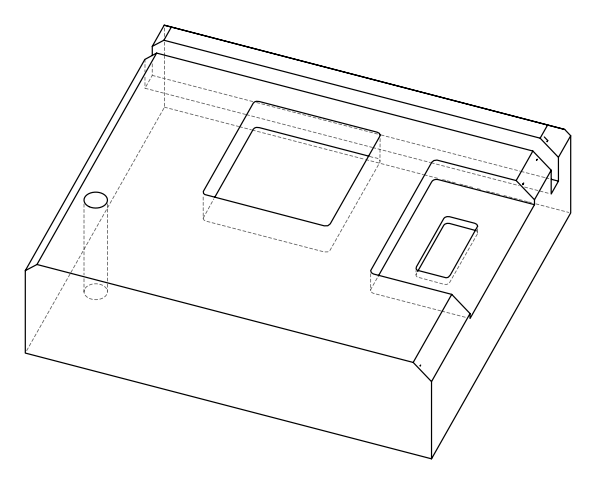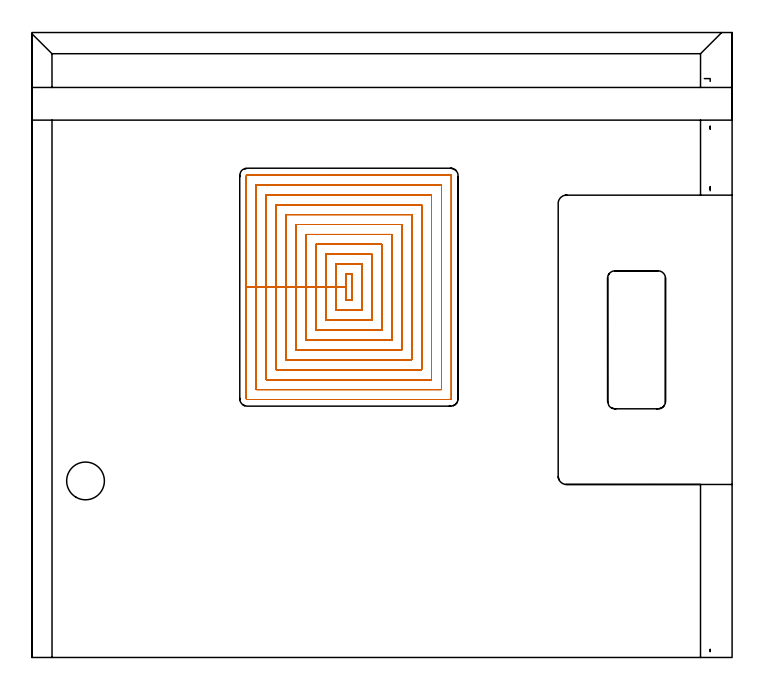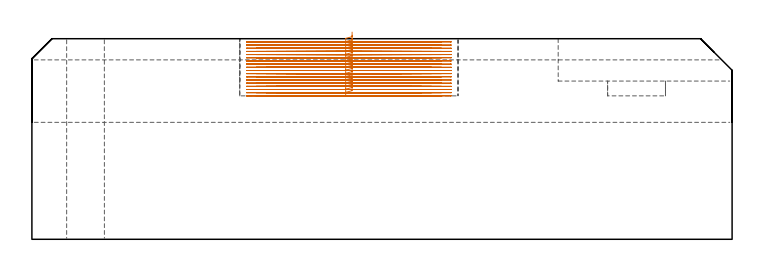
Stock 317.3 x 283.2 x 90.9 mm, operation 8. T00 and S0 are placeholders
(PLAN: 13 operations, 5 tool changes, 244.9 min)
(1 AREA_MILL | FG_CHAMFER_SURFACE | UGT0205_001 | 1.81 min | 4923 mm3)
(2 AREA_MILL_1 | FG_CHAMFER_SURFACE_1 | UGT0205_001 | 7.97 min | 10306 mm3)
(3 AREA_MILL_2 | FG_CHAMFER_SURFACE_2 | UGT0205_001 | 3.94 min | 8739 mm3)
(4 AREA_MILL_3 | FG_CHAMFER_SURFACE_3 | UGT0205_001 | 9.92 min | 14595 mm3)
(5 AREA_MILL_4 | FG_CHAMFER_SURFACE_4 | UGT0205_001 | 1.21 min | 2592 mm3)
(6 AREA_MILL_5 | FG_CHAMFER_SURFACE_5 | UGT0205_001 | 0.82 min | 968 mm3)
(7 MILL_RECTANGULAR_POCKET | POCKET_RECTANGULAR_STRAIGHT | NXT0201_008 | Follow Part, ap 1.5, ae 75% | 14.29 min | 42189 mm3)
(8 MILL_RECTANGULAR_POCKET_1 | POCKET_RECTANGULAR_STRAIGHT_1 | NXT0201_008 | Follow Part, ap 1.5, ae 75% | 85.88 min | 275939 mm3)
(9 MILL_SLOT | SLOT_PARTIAL_RECTANGULAR | NXT0201_008 | Follow Part, ap 1.5, ae 75% | 100.16 min | 165555 mm3)
(10 MILL_RECTANGULAR_SLOT | SLOT_RECTANGULAR | NXT0201_011 | Follow Part, ap 3, ae 75% | 18.06 min | 176289 mm3)
(11 SPOT_DRILL | STEP1HOLE | NXT0321_9005460120000 | 0.03 min | 5 mm3)
(12 DRILL_THROUGH_HOLE_INTO_CENTER | STEP1HOLE | NXT0301_065 | 0.39 min | 6287 mm3)
(13 DRILL_TO_ENLARGE_THROUGH_HOLE | STEP1HOLE | UGT0301_242 | 0.4 min | 14551 mm3)
(TOOL UGT0205_001 | Chamfer Mill 20 x 3 x 45 deg. | D20 FL50 Z2)
(TOOL NXT0201_008 | ENDMILL 6mm [2P460-0600-NA 1630] | D6 FL26 Z6)
(TOOL NXT0201_011 | ENDMILL 12mm [2P460-1200-NA 1630] | D12 FL38 Z6)
(TOOL NXT0321_9005460120000 | NC Spot Drill, 142deg, 12mm, Carbide, Uncoated | D12 PA142 FL30 Z2)
(TOOL NXT0301_065 | Carbide Drill 9.4mm [860.1-0940-075A1-MM 2214] | D9.4 PA140 FL98 Z2)
(TOOL UGT0301_242 | Twist Drill 17.1 mm | D17.1 PA118 FL130 Z2)
(OP 8 MILL_RECTANGULAR_POCKET_1)
G17 G21 G94 G90
T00 M6
G54
G17 G0 G90 X145.1 Y165.934 S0 M3
G43 Z100.9 H1
Z93.9
G94 G1 Y173.7 Z91.819 F250.
X142.2 Z91.042
Y167.8 Z89.461
Y161.9 F500.
X145.1
Y173.7
X142.2
Y167.8
X137.7
Y157.4
X149.6
Y178.2
X137.7
Y167.8
X133.2
Y152.9
X154.1
Y182.7
X133.2
Y167.8
X128.7
Y148.4
X158.6
Y187.2
X128.7
Y167.8
X124.2
Y143.9
X163.1
Y191.7
X124.2
Y167.8
X119.7
Y139.4
X167.6
Y196.2
X119.7
Y167.8
X115.2
Y134.9
X172.1
Y200.7
X115.2
Y167.8
X110.7
Y130.4
X176.6
Y205.2
X110.7
Y167.8
X106.2
Y125.9
X181.1
Y209.7
X106.2
Y167.8
X101.7
Y121.4
X185.6
Y214.2
X101.7
Y167.8
X97.2
Y117.2
G3 X97.5 Y116.9 R0.3
G1 X189.8
G3 X190.1 Y117.2 R0.3
G1 Y218.4
G3 X189.8 Y218.7 R0.3
G1 X97.5
G3 X97.2 Y218.4 R0.3
G1 Y167.8
Y166.8
G0 X145.1 Y165.934 Z92.461
G1 Y173.7 Z90.38 F250.
X142.2 Z89.603
Y167.8 Z88.022
Y161.9 F500.
X145.1
Y173.7
X142.2
Y167.8
X137.7
Y157.4
X149.6
Y178.2
X137.7
Y167.8
X133.2
Y152.9
X154.1
Y182.7
X133.2
Y167.8
X128.7
Y148.4
X158.6
Y187.2
X128.7
Y167.8
X124.2
Y143.9
X163.1
Y191.7
X124.2
Y167.8
X119.7
Y139.4
X167.6
Y196.2
X119.7
Y167.8
X115.2
Y134.9
X172.1
Y200.7
X115.2
Y167.8
X110.7
Y130.4
X176.6
Y205.2
X110.7
Y167.8
X106.2
Y125.9
X181.1
Y209.7
X106.2
Y167.8
X101.7
Y121.4
X185.6
Y214.2
X101.7
Y167.8
X97.2
Y117.2
G3 X97.5 Y116.9 R0.3
G1 X189.8
G3 X190.1 Y117.2 R0.3
G1 Y218.4
G3 X189.8 Y218.7 R0.3
G1 X97.5
G3 X97.2 Y218.4 R0.3
G1 Y167.8
Y166.8
G0 X145.1 Y165.934 Z91.022
G1 Y173.7 Z88.941 F250.
X142.2 Z88.164
Y167.8 Z86.583
Y161.9 F500.
X145.1
Y173.7
X142.2
Y167.8
X137.7
Y157.4
X149.6
Y178.2
X137.7
Y167.8
X133.2
Y152.9
X154.1
Y182.7
X133.2
Y167.8
X128.7
Y148.4
X158.6
Y187.2
X128.7
Y167.8
X124.2
Y143.9
X163.1
Y191.7
X124.2
Y167.8
X119.7
Y139.4
X167.6
Y196.2
X119.7
Y167.8
X115.2
Y134.9
X172.1
Y200.7
X115.2
Y167.8
X110.7
Y130.4
X176.6
Y205.2
X110.7
Y167.8
X106.2
Y125.9
X181.1
Y209.7
X106.2
Y167.8
X101.7
Y121.4
X185.6
Y214.2
X101.7
Y167.8
X97.2
Y117.2
G3 X97.5 Y116.9 R0.3
G1 X189.8
G3 X190.1 Y117.2 R0.3
G1 Y218.4
G3 X189.8 Y218.7 R0.3
G1 X97.5
G3 X97.2 Y218.4 R0.3
G1 Y167.8
Y166.8
G0 X145.1 Y165.934 Z89.583
G1 Y173.7 Z87.502 F250.
X142.2 Z86.725
Y167.8 Z85.144
Y161.9 F500.
X145.1
Y173.7
X142.2
Y167.8
X137.7
Y157.4
X149.6
Y178.2
X137.7
Y167.8
X133.2
Y152.9
X154.1
Y182.7
X133.2
Y167.8
X128.7
Y148.4
X158.6
Y187.2
X128.7
Y167.8
X124.2
Y143.9
X163.1
Y191.7
X124.2
Y167.8
X119.7
Y139.4
X167.6
Y196.2
X119.7
Y167.8
X115.2
Y134.9
X172.1
Y200.7
X115.2
Y167.8
X110.7
Y130.4
X176.6
Y205.2
X110.7
Y167.8
X106.2
Y125.9
X181.1
Y209.7
X106.2
Y167.8
X101.7
Y121.4
X185.6
Y214.2
X101.7
Y167.8
X97.2
Y117.2
G3 X97.5 Y116.9 R0.3
G1 X189.8
G3 X190.1 Y117.2 R0.3
G1 Y218.4
G3 X189.8 Y218.7 R0.3
G1 X97.5
G3 X97.2 Y218.4 R0.3
G1 Y167.8
Y166.8
G0 X145.1 Y165.934 Z88.144
G1 Y173.7 Z86.063 F250.
X142.2 Z85.286
Y167.8 Z83.705
Y161.9 F500.
X145.1
Y173.7
X142.2
Y167.8
X137.7
Y157.4
X149.6
Y178.2
X137.7
Y167.8
X133.2
Y152.9
X154.1
Y182.7
X133.2
Y167.8
X128.7
Y148.4
X158.6
Y187.2
X128.7
Y167.8
X124.2
Y143.9
X163.1
Y191.7
X124.2
Y167.8
X119.7
Y139.4
X167.6
Y196.2
X119.7
Y167.8
X115.2
Y134.9
X172.1
Y200.7
X115.2
Y167.8
X110.7
Y130.4
X176.6
Y205.2
X110.7
Y167.8
X106.2
Y125.9
X181.1
Y209.7
X106.2
Y167.8
X101.7
Y121.4
X185.6
Y214.2
X101.7
Y167.8
X97.2
Y117.2
G3 X97.5 Y116.9 R0.3
G1 X189.8
G3 X190.1 Y117.2 R0.3
G1 Y218.4
G3 X189.8 Y218.7 R0.3
G1 X97.5
G3 X97.2 Y218.4 R0.3
G1 Y167.8
Y166.8
G0 X145.1 Y165.934 Z86.705
G1 Y173.7 Z84.625 F250.
X142.2 Z83.847
Y167.8 Z82.267
Y161.9 F500.
X145.1
Y173.7
X142.2
Y167.8
X137.7
Y157.4
X149.6
Y178.2
X137.7
Y167.8
X133.2
Y152.9
X154.1
Y182.7
X133.2
Y167.8
X128.7
Y148.4
X158.6
Y187.2
X128.7
Y167.8
X124.2
Y143.9
X163.1
Y191.7
X124.2
Y167.8
X119.7
Y139.4
X167.6
Y196.2
X119.7
Y167.8
X115.2
Y134.9
X172.1
Y200.7
X115.2
Y167.8
X110.7
Y130.4
X176.6
Y205.2
X110.7
Y167.8
X106.2
Y125.9
X181.1
Y209.7
X106.2
Y167.8
X101.7
Y121.4
X185.6
Y214.2
X101.7
Y167.8
X97.2
Y117.2
G3 X97.5 Y116.9 R0.3
G1 X189.8
G3 X190.1 Y117.2 R0.3
G1 Y218.4
G3 X189.8 Y218.7 R0.3
G1 X97.5
G3 X97.2 Y218.4 R0.3
G1 Y167.8
Y166.8
G0 X145.1 Y165.934 Z85.267
G1 Y173.7 Z83.186 F250.
X142.2 Z82.409
Y167.8 Z80.828
Y161.9 F500.
X145.1
Y173.7
X142.2
Y167.8
X137.7
Y157.4
X149.6
Y178.2
X137.7
Y167.8
X133.2
Y152.9
X154.1
Y182.7
X133.2
Y167.8
X128.7
Y148.4
X158.6
Y187.2
X128.7
Y167.8
X124.2
Y143.9
X163.1
Y191.7
X124.2
Y167.8
X119.7
Y139.4
X167.6
Y196.2
X119.7
Y167.8
X115.2
Y134.9
X172.1
Y200.7
X115.2
Y167.8
X110.7
Y130.4
X176.6
Y205.2
X110.7
Y167.8
X106.2
Y125.9
X181.1
Y209.7
X106.2
Y167.8
X101.7
Y121.4
X185.6
Y214.2
X101.7
Y167.8
X97.2
Y117.2
G3 X97.5 Y116.9 R0.3
G1 X189.8
G3 X190.1 Y117.2 R0.3
G1 Y218.4
G3 X189.8 Y218.7 R0.3
G1 X97.5
G3 X97.2 Y218.4 R0.3
G1 Y167.8
Y166.8
G0 X145.1 Y165.934 Z83.828
G1 Y173.7 Z81.747 F250.
X142.2 Z80.97
Y167.8 Z79.389
Y161.9 F500.
X145.1
Y173.7
X142.2
Y167.8
X137.7
Y157.4
X149.6
Y178.2
X137.7
Y167.8
X133.2
Y152.9
X154.1
Y182.7
X133.2
Y167.8
X128.7
Y148.4
X158.6
Y187.2
X128.7
Y167.8
X124.2
Y143.9
X163.1
Y191.7
X124.2
Y167.8
X119.7
Y139.4
X167.6
Y196.2
X119.7
Y167.8
X115.2
Y134.9
X172.1
Y200.7
X115.2
Y167.8
X110.7
Y130.4
X176.6
Y205.2
X110.7
Y167.8
X106.2
Y125.9
X181.1
Y209.7
X106.2
Y167.8
X101.7
Y121.4
X185.6
Y214.2
X101.7
Y167.8
X97.2
Y117.2
G3 X97.5 Y116.9 R0.3
G1 X189.8
G3 X190.1 Y117.2 R0.3
G1 Y218.4
G3 X189.8 Y218.7 R0.3
G1 X97.5
G3 X97.2 Y218.4 R0.3
G1 Y167.8
Y166.8
G0 X145.1 Y165.934 Z82.389
G1 Y173.7 Z80.308 F250.
X142.2 Z79.531
Y167.8 Z77.95
Y161.9 F500.
X145.1
Y173.7
X142.2
Y167.8
X137.7
Y157.4
X149.6
Y178.2
X137.7
Y167.8
X133.2
Y152.9
X154.1
Y182.7
X133.2
Y167.8
X128.7
Y148.4
X158.6
Y187.2
X128.7
Y167.8
X124.2
Y143.9
X163.1
Y191.7
X124.2
Y167.8
X119.7
Y139.4
X167.6
Y196.2
X119.7
Y167.8
X115.2
Y134.9
X172.1
Y200.7
X115.2
Y167.8
X110.7
Y130.4
X176.6
Y205.2
X110.7
Y167.8
X106.2
Y125.9
X181.1
Y209.7
X106.2
Y167.8
X101.7
Y121.4
X185.6
Y214.2
X101.7
Y167.8
X97.2
Y117.2
G3 X97.5 Y116.9 R0.3
G1 X189.8
G3 X190.1 Y117.2 R0.3
G1 Y218.4
G3 X189.8 Y218.7 R0.3
G1 X97.5
G3 X97.2 Y218.4 R0.3
G1 Y167.8
Y166.8
G0 X145.1 Y165.934 Z80.95
G1 Y173.7 Z78.869 F250.
X142.2 Z78.092
Y167.8 Z76.511
Y161.9 F500.
X145.1
Y173.7
X142.2
Y167.8
X137.7
Y157.4
X149.6
Y178.2
X137.7
Y167.8
X133.2
Y152.9
X154.1
Y182.7
X133.2
Y167.8
X128.7
Y148.4
X158.6
Y187.2
X128.7
Y167.8
X124.2
Y143.9
X163.1
Y191.7
X124.2
Y167.8
X119.7
Y139.4
X167.6
Y196.2
X119.7
Y167.8
X115.2
Y134.9
X172.1
Y200.7
X115.2
Y167.8
X110.7
Y130.4
X176.6
Y205.2
X110.7
Y167.8
X106.2
Y125.9
X181.1
Y209.7
X106.2
Y167.8
X101.7
Y121.4
X185.6
Y214.2
X101.7
Y167.8
X97.2
Y117.2
G3 X97.5 Y116.9 R0.3
G1 X189.8
G3 X190.1 Y117.2 R0.3
G1 Y218.4
G3 X189.8 Y218.7 R0.3
G1 X97.5
G3 X97.2 Y218.4 R0.3
G1 Y167.8
Y166.8
G0 X145.1 Y165.934 Z79.511
G1 Y173.7 Z77.43 F250.
X142.2 Z76.653
Y167.8 Z75.072
Y161.9 F500.
X145.1
Y173.7
X142.2
Y167.8
X137.7
Y157.4
X149.6
Y178.2
X137.7
Y167.8
X133.2
Y152.9
X154.1
Y182.7
X133.2
Y167.8
X128.7
Y148.4
X158.6
Y187.2
X128.7
Y167.8
X124.2
Y143.9
X163.1
Y191.7
X124.2
Y167.8
X119.7
Y139.4
X167.6
Y196.2
X119.7
Y167.8
X115.2
Y134.9
X172.1
Y200.7
X115.2
Y167.8
X110.7
Y130.4
X176.6
Y205.2
X110.7
Y167.8
X106.2
Y125.9
X181.1
Y209.7
X106.2
Y167.8
X101.7
Y121.4
X185.6
Y214.2
X101.7
Y167.8
X97.2
Y117.2
G3 X97.5 Y116.9 R0.3
G1 X189.8
G3 X190.1 Y117.2 R0.3
G1 Y218.4
G3 X189.8 Y218.7 R0.3
G1 X97.5
G3 X97.2 Y218.4 R0.3
G1 Y167.8
Y166.8
G0 X145.1 Y165.934 Z78.072
G1 Y173.7 Z75.991 F250.
X142.2 Z75.214
Y167.8 Z73.633
Y161.9 F500.
X145.1
Y173.7
X142.2
Y167.8
X137.7
Y157.4
X149.6
Y178.2
X137.7
Y167.8
X133.2
Y152.9
X154.1
Y182.7
X133.2
Y167.8
X128.7
Y148.4
X158.6
Y187.2
X128.7
Y167.8
X124.2
Y143.9
X163.1
Y191.7
X124.2
Y167.8
X119.7
Y139.4
X167.6
Y196.2
X119.7
Y167.8
X115.2
Y134.9
X172.1
Y200.7
X115.2
Y167.8
X110.7
Y130.4
X176.6
Y205.2
X110.7
Y167.8
X106.2
Y125.9
X181.1
Y209.7
X106.2
Y167.8
X101.7
Y121.4
X185.6
Y214.2
X101.7
Y167.8
X97.2
Y117.2
G3 X97.5 Y116.9 R0.3
G1 X189.8
G3 X190.1 Y117.2 R0.3
G1 Y218.4
G3 X189.8 Y218.7 R0.3
G1 X97.5
G3 X97.2 Y218.4 R0.3
G1 Y167.8
Y166.8
G0 X145.1 Y165.934 Z76.633
G1 Y173.7 Z74.552 F250.
X142.2 Z73.775
Y167.8 Z72.194
Y161.9 F500.
X145.1
Y173.7
X142.2
Y167.8
X137.7
Y157.4
X149.6
Y178.2
X137.7
Y167.8
X133.2
Y152.9
X154.1
Y182.7
X133.2
Y167.8
X128.7
Y148.4
X158.6
Y187.2
X128.7
Y167.8
X124.2
Y143.9
X163.1
Y191.7
X124.2
Y167.8
X119.7
Y139.4
X167.6
Y196.2
X119.7
Y167.8
X115.2
Y134.9
X172.1
Y200.7
X115.2
Y167.8
X110.7
Y130.4
X176.6
Y205.2
X110.7
Y167.8
X106.2
Y125.9
X181.1
Y209.7
X106.2
Y167.8
X101.7
Y121.4
X185.6
Y214.2
X101.7
Y167.8
X97.2
Y117.2
G3 X97.5 Y116.9 R0.3
G1 X189.8
G3 X190.1 Y117.2 R0.3
G1 Y218.4
G3 X189.8 Y218.7 R0.3
G1 X97.5
G3 X97.2 Y218.4 R0.3
G1 Y167.8
Y166.8
G0 X145.1 Y165.934 Z75.194
G1 Y173.7 Z73.113 F250.
X142.2 Z72.336
Y167.8 Z70.756
Y161.9 F500.
X145.1
Y173.7
X142.2
Y167.8
X137.7
Y157.4
X149.6
Y178.2
X137.7
Y167.8
X133.2
Y152.9
X154.1
Y182.7
X133.2
Y167.8
X128.7
Y148.4
X158.6
Y187.2
X128.7
Y167.8
X124.2
Y143.9
X163.1
Y191.7
X124.2
Y167.8
X119.7
Y139.4
X167.6
Y196.2
X119.7
Y167.8
X115.2
Y134.9
X172.1
Y200.7
X115.2
Y167.8
X110.7
Y130.4
X176.6
Y205.2
X110.7
Y167.8
X106.2
Y125.9
X181.1
Y209.7
X106.2
Y167.8
X101.7
Y121.4
X185.6
Y214.2
X101.7
Y167.8
X97.2
Y117.2
G3 X97.5 Y116.9 R0.3
G1 X189.8
G3 X190.1 Y117.2 R0.3
G1 Y218.4
G3 X189.8 Y218.7 R0.3
G1 X97.5
G3 X97.2 Y218.4 R0.3
G1 Y167.8
Y166.8
G0 X145.1 Y165.934 Z73.756
G1 Y173.7 Z71.675 F250.
X142.2 Z70.898
Y167.8 Z69.317
Y161.9 F500.
X145.1
Y173.7
X142.2
Y167.8
X137.7
Y157.4
X149.6
Y178.2
X137.7
Y167.8
X133.2
Y152.9
X154.1
Y182.7
X133.2
Y167.8
X128.7
Y148.4
X158.6
Y187.2
X128.7
Y167.8
X124.2
Y143.9
X163.1
Y191.7
X124.2
Y167.8
X119.7
Y139.4
X167.6
Y196.2
X119.7
Y167.8
X115.2
Y134.9
X172.1
Y200.7
X115.2
Y167.8
X110.7
Y130.4
X176.6
Y205.2
X110.7
Y167.8
X106.2
Y125.9
X181.1
Y209.7
X106.2
Y167.8
X101.7
Y121.4
X185.6
Y214.2
X101.7
Y167.8
X97.2
Y117.2
G3 X97.5 Y116.9 R0.3
G1 X189.8
G3 X190.1 Y117.2 R0.3
G1 Y218.4
G3 X189.8 Y218.7 R0.3
G1 X97.5
G3 X97.2 Y218.4 R0.3
G1 Y167.8
Y166.8
G0 X145.1 Y165.934 Z72.317
G1 Y173.7 Z70.236 F250.
X142.2 Z69.459
Y167.8 Z67.878
Y161.9 F500.
X145.1
Y173.7
X142.2
Y167.8
X137.7
Y157.4
X149.6
Y178.2
X137.7
Y167.8
X133.2
Y152.9
X154.1
Y182.7
X133.2
Y167.8
X128.7
Y148.4
X158.6
Y187.2
X128.7
Y167.8
X124.2
Y143.9
X163.1
Y191.7
X124.2
Y167.8
X119.7
Y139.4
X167.6
Y196.2
X119.7
Y167.8
X115.2
Y134.9
X172.1
Y200.7
X115.2
Y167.8
X110.7
Y130.4
X176.6
Y205.2
X110.7
Y167.8
X106.2
Y125.9
X181.1
Y209.7
X106.2
Y167.8
X101.7
Y121.4
X185.6
Y214.2
X101.7
Y167.8
X97.2
Y117.2
G3 X97.5 Y116.9 R0.3
G1 X189.8
G3 X190.1 Y117.2 R0.3
G1 Y218.4
G3 X189.8 Y218.7 R0.3
G1 X97.5
G3 X97.2 Y218.4 R0.3
G1 Y167.8
Y166.8
G0 X145.1 Y165.934 Z70.878
G1 Y173.7 Z68.797 F250.
X142.2 Z68.02
Y167.8 Z66.439
Y161.9 F500.
X145.1
Y173.7
X142.2
Y167.8
X137.7
Y157.4
X149.6
Y178.2
X137.7
Y167.8
X133.2
Y152.9
X154.1
Y182.7
X133.2
Y167.8
X128.7
Y148.4
X158.6
Y187.2
X128.7
Y167.8
X124.2
Y143.9
X163.1
Y191.7
X124.2
Y167.8
X119.7
Y139.4
X167.6
Y196.2
X119.7
Y167.8
X115.2
Y134.9
X172.1
Y200.7
X115.2
Y167.8
X110.7
Y130.4
X176.6
Y205.2
X110.7
Y167.8
X106.2
Y125.9
X181.1
Y209.7
X106.2
Y167.8
X101.7
Y121.4
X185.6
Y214.2
X101.7
Y167.8
X97.2
Y117.2
G3 X97.5 Y116.9 R0.3
G1 X189.8
G3 X190.1 Y117.2 R0.3
G1 Y218.4
G3 X189.8 Y218.7 R0.3
G1 X97.5
G3 X97.2 Y218.4 R0.3
G1 Y167.8
Y166.8
G0 X145.1 Y165.934 Z69.439
G1 Y173.7 Z67.358 F250.
X142.2 Z66.581
Y167.8 Z65.
Y161.9 F500.
X145.1
Y173.7
X142.2
Y167.8
X137.7
Y157.4
X149.6
Y178.2
X137.7
Y167.8
X133.2
Y152.9
X154.1
Y182.7
X133.2
Y167.8
X128.7
Y148.4
X158.6
Y187.2
X128.7
Y167.8
X124.2
Y143.9
X163.1
Y191.7
X124.2
Y167.8
X119.7
Y139.4
X167.6
Y196.2
X119.7
Y167.8
X115.2
Y134.9
X172.1
Y200.7
X115.2
Y167.8
X110.7
Y130.4
X176.6
Y205.2
X110.7
Y167.8
X106.2
Y125.9
X181.1
Y209.7
X106.2
Y167.8
X101.7
Y121.4
X185.6
Y214.2
X101.7
Y167.8
X97.2
Y117.2
G3 X97.5 Y116.9 R0.3
G1 X189.8
G3 X190.1 Y117.2 R0.3
G1 Y218.4
G3 X189.8 Y218.7 R0.3
G1 X97.5
G3 X97.2 Y218.4 R0.3
G1 Y167.8
Y166.8
G0 Z100.9
M5
M2
